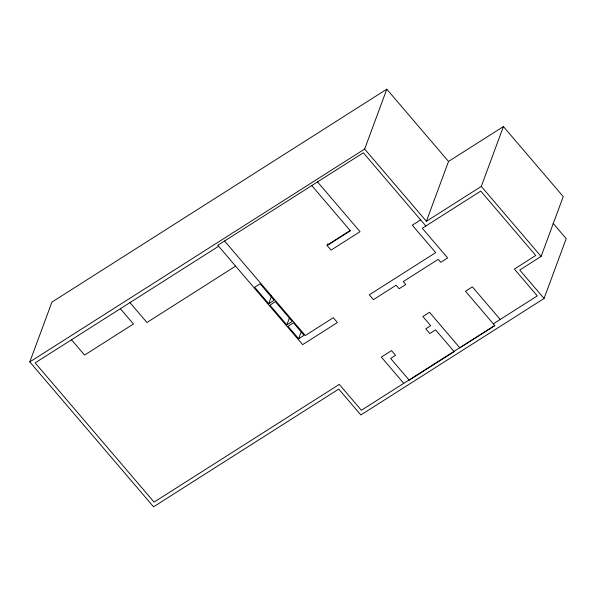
<?xml version="1.0" encoding="UTF-8"?>
<svg xmlns="http://www.w3.org/2000/svg" width="596" height="596" viewBox="0 0 596 596"><rect width="100%" height="100%" fill="white"/><g stroke="black" fill="none" stroke-linecap="round" stroke-linejoin="round"><path stroke-width="0.89" d="M553.148 223.373L566.2 238.653L544.066 298.492L360.856 414.972L338.737 389.076L153.559 506.809L29.8 361.928L51.934 302.09L386.804 89.191L448.527 161.456L426.393 221.295L364.663 149.03L386.804 89.191M268.736 303.714L274.16 300.265L260.087 283.785L254.656 287.235L268.736 303.714L271.627 295.892M286.832 324.902L292.256 321.445L275.367 301.673L269.943 305.13L286.832 324.902L289.403 317.944M327.8 243.801L327.159 245.537L350.366 230.779L311.693 185.505M298.663 338.751L304.094 335.302L293.463 322.861L288.039 326.31L298.663 338.751L301.233 331.801M426.393 221.295L481.285 186.399L503.419 126.561L563.235 196.591L541.101 256.429L519.734 270.01L544.066 298.492M29.8 361.928L364.663 149.03M218.62 246.245L35.157 362.875L154.096 502.108L339.273 384.383L361.385 410.272L494.747 325.49M235.606 266.129L146.951 322.496L129.958 302.612M448.527 161.456L503.419 126.561M350.157 230.54L326.951 245.291L331.071 250.119L360.051 231.695L317.467 181.84M420.634 219.872L412.283 225.184L435.706 252.607L369.274 294.841L373.394 299.669L396.117 285.223L399.126 288.755L405.757 284.538L403.246 281.595L438.246 259.349L440.757 262.292L447.633 257.919L422.296 228.261L480.748 191.1L535.744 255.475L514.378 269.057L537.294 295.892L493.339 323.844M481.285 186.399L541.101 256.429M425.857 225.996L363.329 152.792L217.808 245.291L302.664 344.637L337.418 322.54L333.291 317.713L305.294 335.511L224.565 241.007M500.215 319.471L472.367 286.87L465.491 291.243L494.844 325.61L459.851 347.855L429.485 312.311L422.855 316.528L430.699 325.707L425.782 328.836L429.805 333.536L435.579 329.871L454.174 351.647L409.236 380.218L390.633 358.442L395.543 355.32L391.527 350.612L381.336 357.093L403.753 383.34M120.377 308.698L133.452 324L84.58 355.067L71.505 339.772"/></g></svg>
